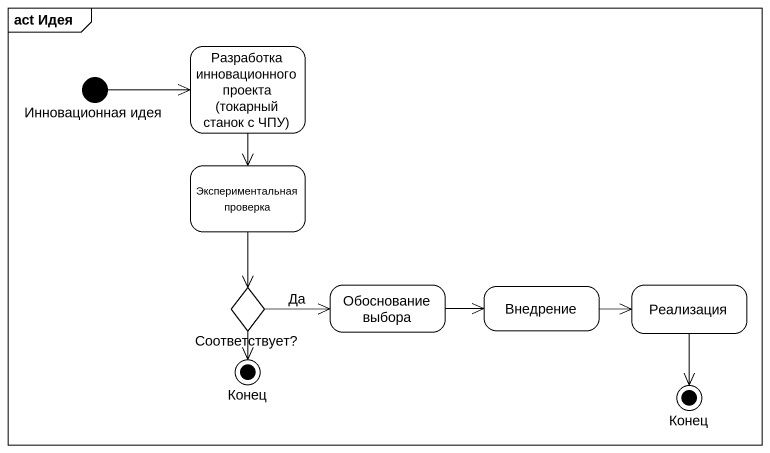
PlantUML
@startuml
mainframe act Идея
hide empty description
state "Разработка инновационного проекта (токарный станок с ЧПУ)" as Разработка_инновационного
state "Инновационная идея" as Инновационная_идея <<start>>
state "Экспериментальная проверка" as Экспериментальная_проверка
state "Соответствует?" as Соответствует <<choice>>
state "Обоснование выбора" as Обоснование_выбора
state Внедрение
state Реализация
state Конец <<end>>
state "Конец" as Конец_2 <<end>>
Разработка_инновационного --> Экспериментальная_проверка
Инновационная_идея -right-> Разработка_инновационного
Экспериментальная_проверка --> Соответствует
Соответствует -right-> Обоснование_выбора : Да
Соответствует --> Конец
Обоснование_выбора -right-> Внедрение
Внедрение -right-> Реализация
Реализация --> Конец_2
@enduml
